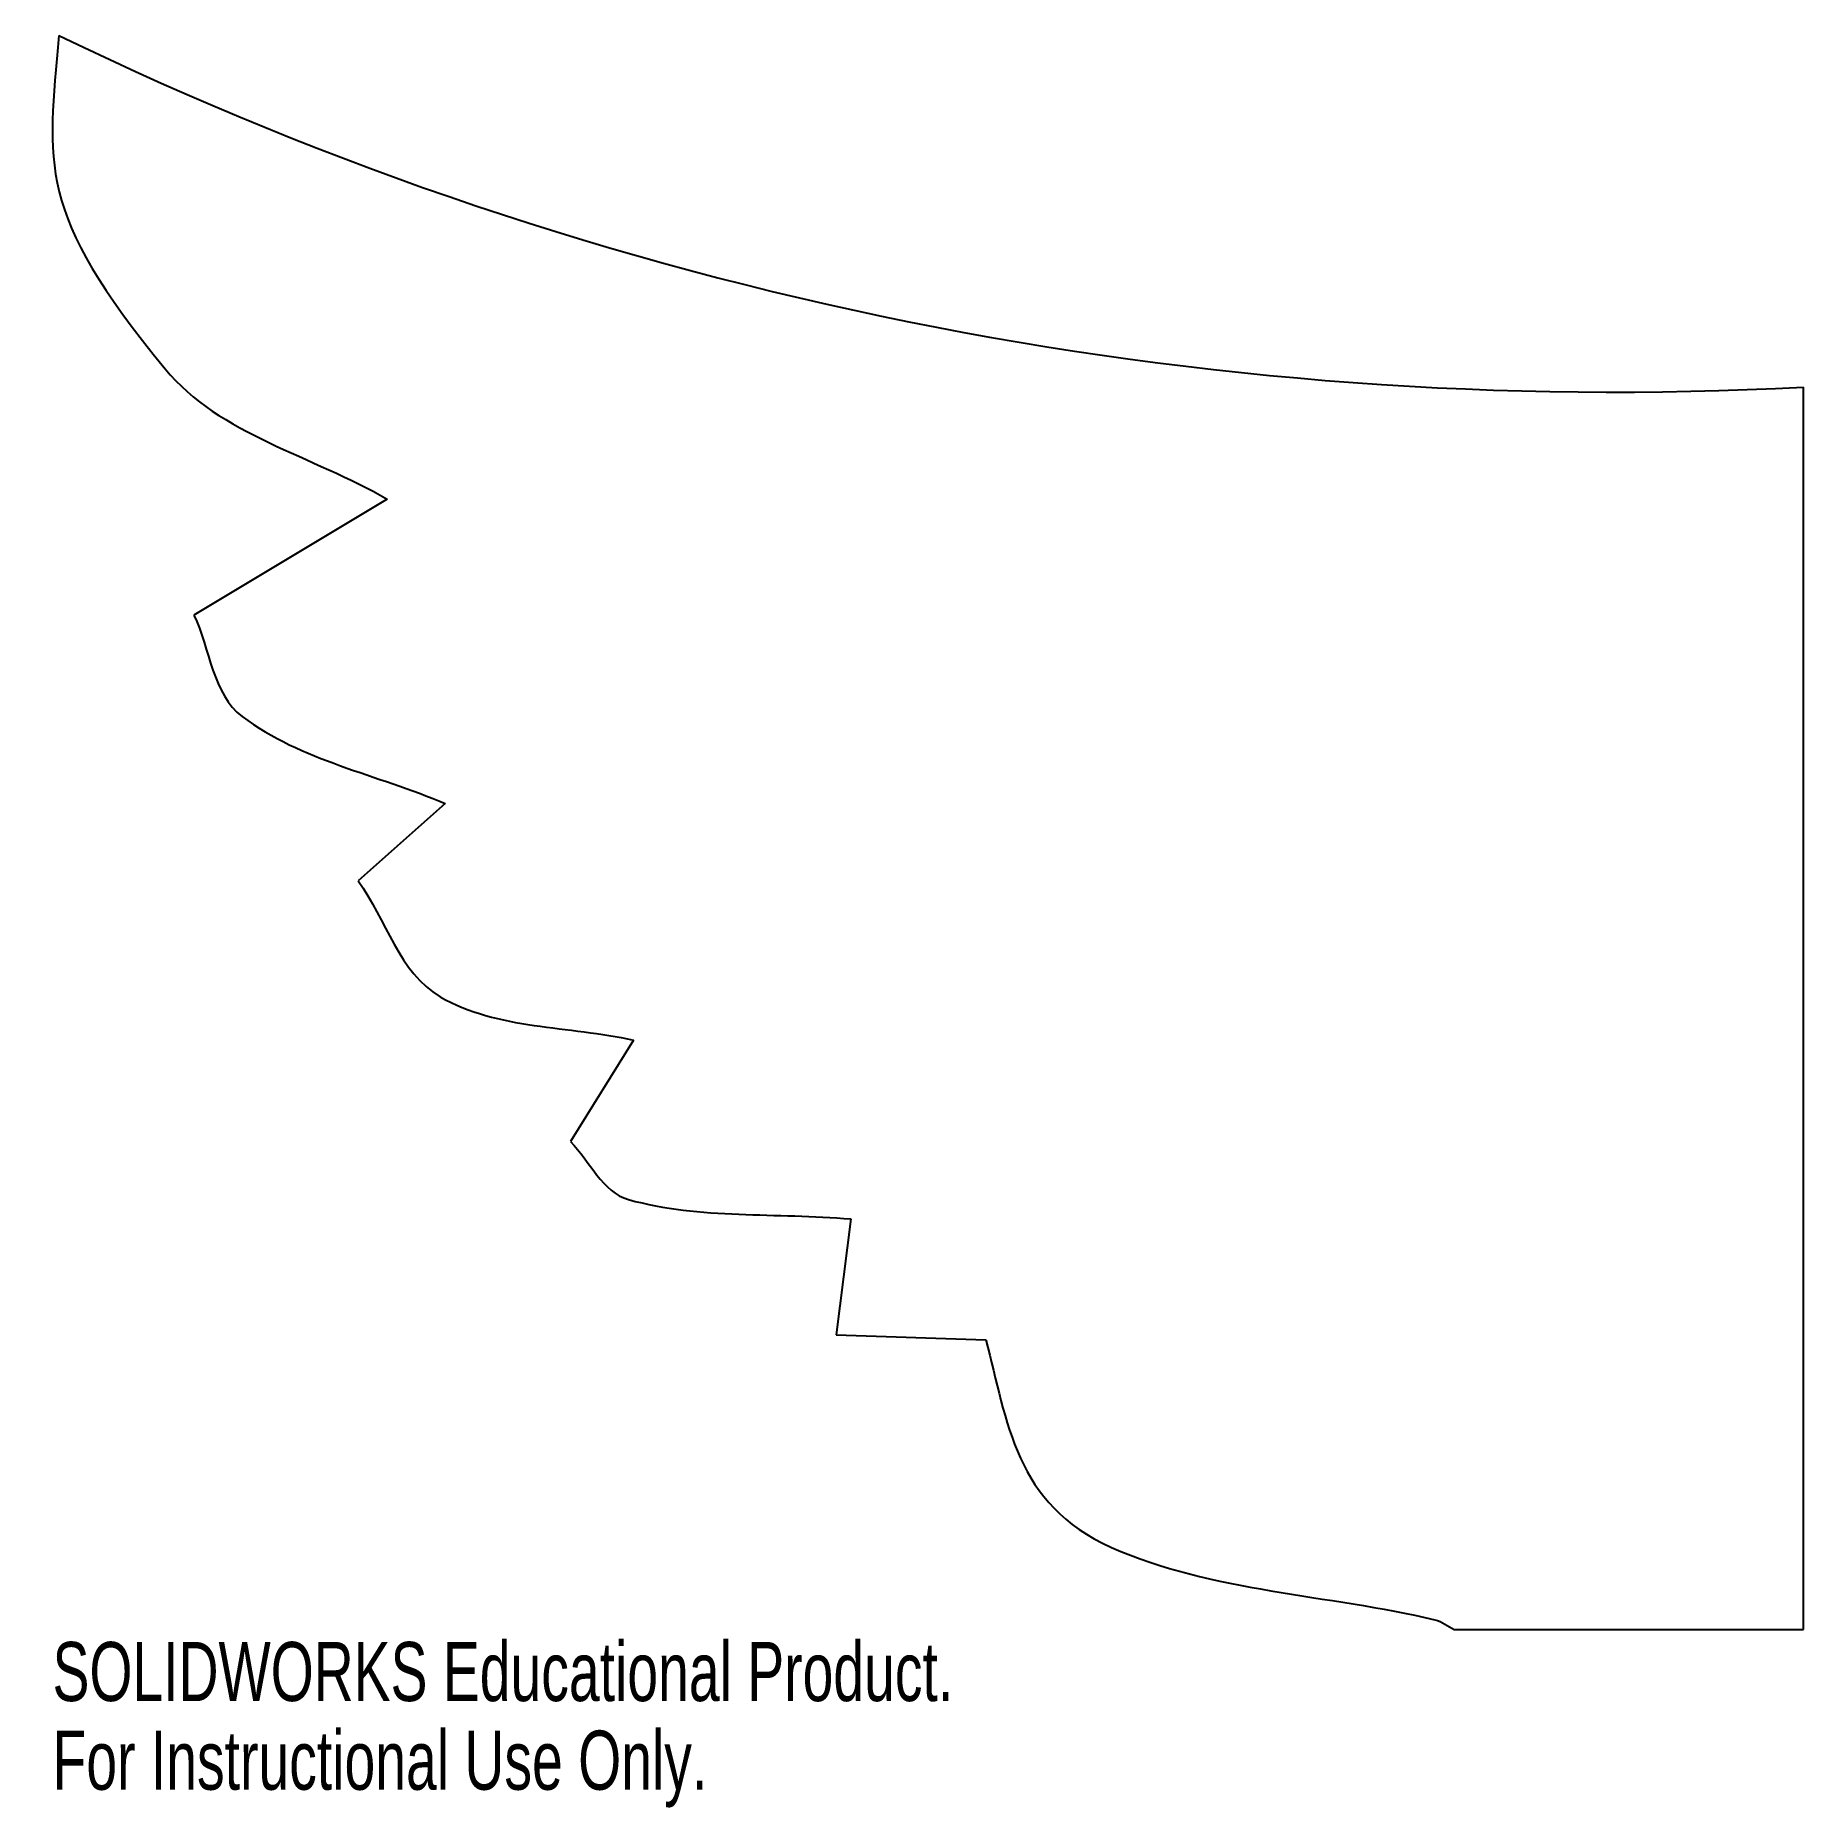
# Model space of a CAD drawing. Header units: inches. Extents: x -7.77 to -2.08, y -6.96 to -1.25.
import ezdxf

# ---------------------------------------------------------------- set-up
doc = ezdxf.new("R2010")
doc.units = ezdxf.units.IN
doc.header["$MEASUREMENT"] = 0
doc.styles.add('SLDTEXTSTYLE0', font='TXT', dxfattribs={"width": 0.7})

msp = doc.modelspace()

# ---------------------------------------------------------------- linework, layer by layer
at = {"color": 7, "linetype": 'Continuous', "lineweight": 25}
for p, q in [((-2.0785, -6.385), (-2.0785, -2.385)), ((-6.6404, -2.7461), (-7.2624, -3.1193)), ((-6.4537, -3.7258), (-6.7337, -3.9746)), ((-5.8472, -4.4878), (-6.0494, -4.8144)), ((-5.1474, -5.0632), (-5.1941, -5.4364)), ((-5.1941, -5.4364), (-4.712, -5.452)), ((-3.2035, -6.385), (-2.0785, -6.385))]:
    msp.add_line(p, q, dxfattribs=at)
msp.add_arc((-2.689, 9.0987), 11.5, 244.17974, 273.04295, dxfattribs=at)
for points, knots in [([(-7.6978, -1.2531), (-7.7327, -1.6718), (-7.7731, -1.8181), (-7.3557, -2.3262), (-7.1802, -2.5398), (-6.8788, -2.6061), (-6.6404, -2.7461)], [0, 0, 0, 0, 1, 1, 1, 2, 2, 2, 2]), ([(-7.2624, -3.1193), (-7.2106, -3.2281), (-7.2033, -3.3735), (-7.1069, -3.4459), (-6.9174, -3.588), (-6.6715, -3.6325), (-6.4537, -3.7258)], [0, 0, 0, 0, 1, 1, 1, 2, 2, 2, 2]), ([(-6.7337, -3.9746), (-6.6455, -4.099), (-6.6012, -4.2714), (-6.4693, -4.3478), (-6.2854, -4.4543), (-6.0546, -4.4411), (-5.8472, -4.4878)], [0, 0, 0, 0, 1, 1, 1, 2, 2, 2, 2]), ([(-6.0494, -4.8144), (-5.9872, -4.8766), (-5.9476, -4.9776), (-5.8628, -5.001), (-5.6321, -5.0646), (-5.3859, -5.0425), (-5.1474, -5.0632)], [0, 0, 0, 0, 1, 1, 1, 2, 2, 2, 2]), ([(-4.712, -5.452), (-4.6427, -5.7152), (-4.6193, -5.9826), (-4.3077, -6.1207), (-3.9823, -6.2649), (-3.6119, -6.2711), (-3.2657, -6.3539), (-3.2432, -6.3593), (-3.2243, -6.3747), (-3.2035, -6.385)], [0, 0, 0, 0, 1, 1, 1, 2, 2, 2, 3, 3, 3, 3])]:
    msp.add_open_spline(points, degree=3, knots=knots, dxfattribs=at)

# ---------------------------------------------------------------- texts
at = {"color": 7, "linetype": 'Continuous', "char_height": 0.1903, "attachment_point": 1, "style": 'SLDTEXTSTYLE0'}
for s, insert in [('SOLIDWORKS Educational Product.', (-7.718, -6.4252)), ('For Instructional Use Only.', (-7.718, -6.7106))]:
    msp.add_mtext(s, dxfattribs=dict(at, insert=insert))

doc.saveas('drawing.dxf')
